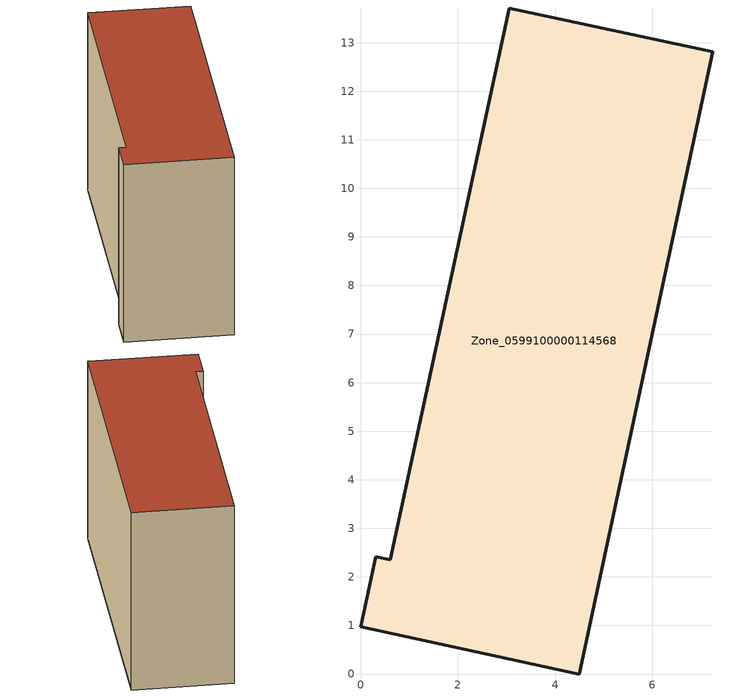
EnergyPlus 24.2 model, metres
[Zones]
Zone_0599100000114568
 floor ground (C_G): 4.5,0 0,0.97 0.31,2.41 0.61,2.35 3.06,13.71 7.25,12.81 z0
 wall outside (C_F): 4.5,0 7.25,12.81 3.06,13.71 0.61,2.35 0.31,2.41 0,0.97 4.5,0 z0:8.37
 roof outside (C_R): 0,0.97 4.5,0 7.25,12.81 3.06,13.71 0.61,2.35 0.31,2.41 z8.37
[BUILDING]
Pand.0599100000114568: North Axis=0; Terrain=City; Loads Convergence Tolerance Value=0.04; Temperature Convergence Tolerance Value=0.4; Solar Distribution=FullExterior; Maximum Number of Warmup Days=25; Minimum Number of Warmup Days=1
[Site:Location]
Rotterdam.The.Hague.AP_ZH_NLD Design_Conditions: Latitude=51.96; Longitude=4.45; Time Zone=1; Elevation=-4.5
[SITE:GROUNDTEMPERATURE:BUILDINGSURFACE]
18, 18, 18, 18, 18, 18, 18, 18, 18, 18, 18, 18
[MATERIAL] Thermal Absorptance=0.9; Solar Absorptance=0.7; Visible Absorptance=0.7
Name | Roughness | Thickness | Conductivity | Density | Specific Heat
G.TI.1975-1991 | MediumSmooth | 0.15 | 0.288461 | 540 | 1210
F.TI.1975-1991 | Rough | 0.3 | 0.230769 | 1920 | 840
R.TI.1975-1991 | MediumRough | 0.2 | 0.153846 | 1500 | 1000
[CONSTRUCTION]
C_G: G.TI.1975-1991
C_F: F.TI.1975-1991
C_R: R.TI.1975-1991
[ZONE]
Zone_0599100000114568: Type=1; Multiplier=1; Ceiling Height=Autocalculate; Volume=Autocalculate; Floor Area=autocalculate; Part of Total Floor Area=Yes
[ZONEINFILTRATION:DESIGNFLOWRATE]
Infil_Zone_0599100000114568: Zone or ZoneList or Space or SpaceList=Zone_0599100000114568; Schedule=AlwaysOn; Design Flow Rate Calculation Method=Flow/Area; Flow Rate per Floor Area=0.003; Constant Term Coefficient=1; Temperature Term Coefficient=0; Velocity Term Coefficient=0; Velocity Squared Term Coefficient=0
[HVACTEMPLATE:ZONE:IDEALLOADSAIRSYSTEM]
Zone_0599100000114568: Maximum Heating Supply Air Temperature=50; Minimum Cooling Supply Air Temperature=13; Maximum Heating Supply Air Humidity Ratio=0.0156; Minimum Cooling Supply Air Humidity Ratio=0.0077; Heating Limit=NoLimit; Cooling Limit=NoLimit; Dehumidification Control Type=ConstantSensibleHeatRatio; Cooling Sensible Heat Ratio=0.7; Dehumidification Setpoint=60; Humidification Control Type=None; Humidification Setpoint=30; Outdoor Air Method=None; Outdoor Air Flow Rate per Person=0.00944; Outdoor Air Flow Rate per Zone Floor Area=0; Outdoor Air Flow Rate per Zone=0; Demand Controlled Ventilation Type=None; Outdoor Air Economizer Type=NoEconomizer; Heat Recovery Type=None; Sensible Heat Recovery Effectiveness=0.7; Latent Heat Recovery Effectiveness=0.65
[ZONECONTROL:THERMOSTAT]
ThermostatControl_Zone_0599100000114568: Zone or ZoneList=Zone_0599100000114568; Control Type Schedule=DualSetpointControlType; Control 1=Thermostat_Zone_0599100000114568; Temperature Difference Between Cutout And Setpoint=0
[THERMOSTATSETPOINT:DUALSETPOINT]
Thermostat_Zone_0599100000114568: Heating Setpoint Temperature Schedule=HeatingSetpoint_Zone_0599100000114568; Cooling Setpoint Temperature Schedule=CoolingSetpoint_Zone_0599100000114568
[SCHEDULE:COMPACT]
HeatingSetpoint_Zone_0599100000114568: Through: 12/31, For: AllDays, Until: 24:00, 21
CoolingSetpoint_Zone_0599100000114568: Through: 12/31, For: AllDays, Until: 24:00, 24
DualSetpointControlType: Through: 12/31, For: AllDays, Until: 24:00, 4
AlwaysOn: Through: 12/31, For: AllDays, Until: 24:00, 1
